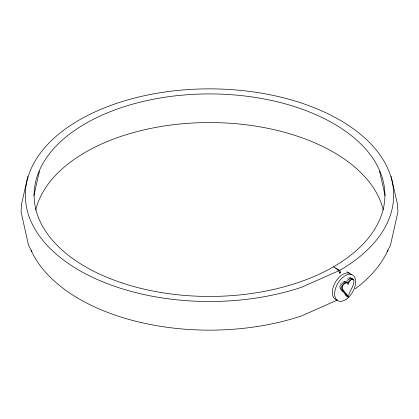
<?xml version="1.0" encoding="UTF-8"?>
<svg xmlns="http://www.w3.org/2000/svg" width="419" height="419" viewBox="0 0 419 419"><rect width="100%" height="100%" fill="white"/><g stroke="black" fill="none" stroke-linecap="round" stroke-linejoin="round"><path stroke-width="0.63" d="M348.163 297.165C346.063 292.158 337.07 287.036 346.12 282.783L347.084 282.961L348.163 284.522C348.66 282.265 349.949 279.777 352.353 279.159L353.269 279.332L353.887 279.997C354.469 286.198 349.027 291.132 348.163 297.165L345.397 295.568M27.853 176.451L21.448 204.551L21.076 211.983L28.45 244.89L31.608 251.342M33.866 195.647L39.438 171.219M387.392 251.342L390.55 244.89L397.924 211.983L397.552 204.551L391.147 176.451M339.61 273.602A37.532 18.656 66.1 0 0 338.814 270.763L301.58 287.261A184.166 106.326 0 0 1 26.036 204.446A184.166 106.326 0 0 1 272.486 95.265A184.166 106.326 0 0 1 339.725 270.365A37.27 21.521 60 0 1 340.657 273.141M337.044 300.193L301.58 315.905A184.166 106.326 0 0 1 31.058 250.127M346.932 271.758L349.572 273.282M339.725 270.365L333.524 266.783L338.814 270.763M350.499 277.734L353.269 279.332M352.227 279.033L353.887 279.997M349.582 277.561L352.353 279.159M348.488 277.959L351.253 279.562M347.377 278.86L350.143 280.458M346.953 280.505L349.168 281.783M345.822 281.432L348.592 283.029M344.313 281.364L347.084 282.961M343.91 281.5L346.12 282.783M342.794 281.898L345.01 283.176M341.689 282.773L343.905 284.051M340.233 283.684L342.999 285.281M340.181 285.412L342.396 286.69M339.427 286.496L342.192 288.094M339.647 287.863L342.417 289.461M340.375 289.063L343.14 290.66M341.448 290.362L344.769 292.279M342.402 291.561L346.277 293.798M344.428 293.331L347.199 294.929M344.984 294.363L347.754 295.961M379.562 171.219L385.134 195.647M387.942 250.127A184.166 106.326 0 0 1 355.082 288.942M35.751 209.977A175.393 101.262 0 0 1 209.5 122.558A175.393 101.262 0 0 1 383.249 209.977M337.185 299.962A14.854 8.579 -60 0 1 335.231 282.479A14.854 8.579 -60 0 1 351.426 274.545M339.28 272.738A14.854 8.579 -60 0 1 340.38 272.125M121.803 282.877A175.393 101.262 0 0 0 384.893 195.181A175.393 101.262 0 0 0 121.803 107.484A175.393 101.262 0 0 0 121.803 282.877M346.073 299.365A14.854 8.579 -60 0 0 353.751 275.885A14.854 8.579 -60 0 0 335.624 288.199A14.854 8.579 -60 0 0 346.073 299.365"/></g></svg>
